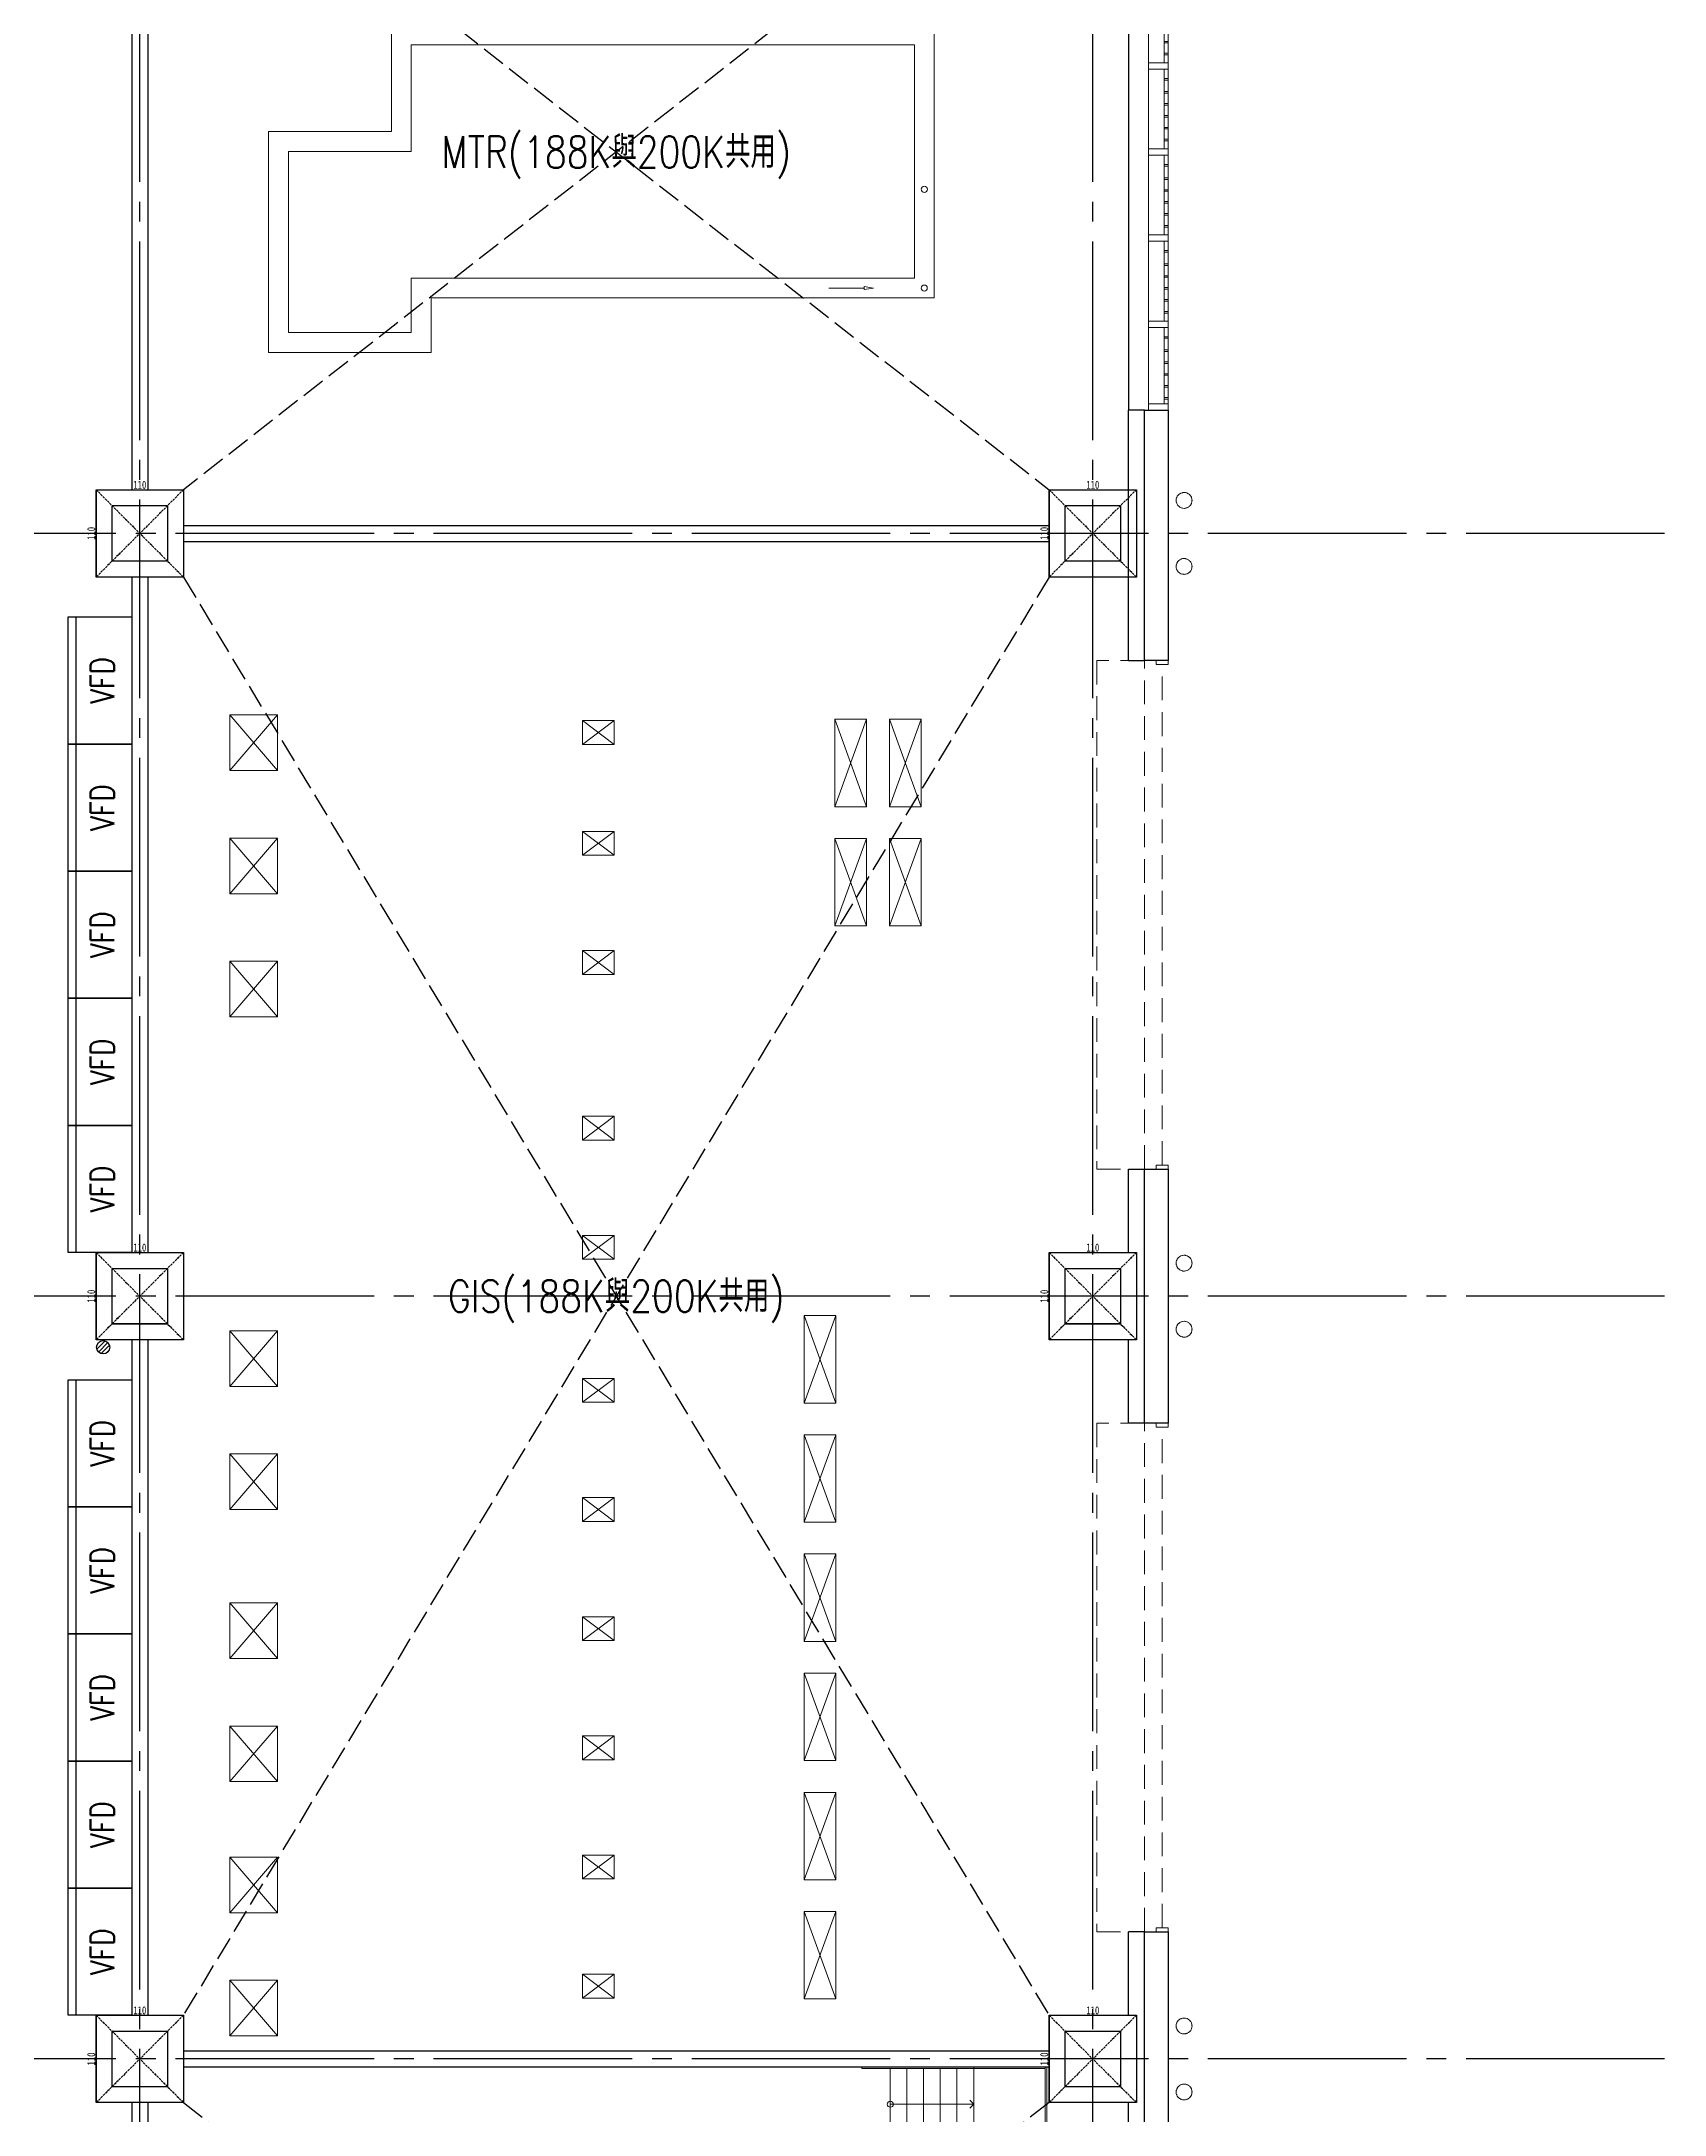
# Model space of a CAD drawing. Extents: x -18489 to 195597, y -1599 to 112111.
# Drawn here: x -14162 to -12118, y 3673 to 6282 of the extents above; entities that cross this region are included whole.
import ezdxf
from ezdxf.enums import TextEntityAlignment as Align

# ---------------------------------------------------------------- set-up
doc = ezdxf.new("R2010")
doc.units = 0
doc.header["$LTSCALE"] = 100
for name, pattern in [('X-CUB3-L10$0$COL-CEN-LIN', [3.25, 2.5, -0.25, 0.25, -0.25]), ('X-CUB3-L10$0$HIDDEN', [0.4, 0.3, -0.1]), ('X-CUB3-L10$0$JJP_虛線(退縮線、投影線、地下室範圍、非屬本工程、圖面分區)', [0.45, 0.3, -0.15])]:
    doc.linetypes.add(name, pattern=pattern)
for name, color, linetype in [('188K-SM-03-F10-MECH-EQ-Y2257103$0$0 Xref', 8, 'Continuous'), ('188K-SM-03-F10-MECH-EQ-Y2257103$0$Micron CUP L10 HVAC EQU$0$E-LAY-EQPM-200x90', 150, 'Continuous'), ('188K-SM-03-F10-MECH-EQ-Y2257103$0$P-EQ', 3, 'Continuous'), ('X-CUB3-L10$0$1_地上一層平面圖_1_A-2D-DRAW', 8, 'Continuous'), ('X-CUB3-L10$0$1_地上一層平面圖_1_A-STRS.Newcub', 8, 'Continuous'), ('X-CUB3-L10$0$1_地上一層平面圖_1_A-WALL-EX.Newcub', 8, 'Continuous'), ('X-CUB3-L10$0$1_地上一層平面圖_1_A-WALL.IN', 8, 'Continuous'), ('X-CUB3-L10$0$1_地上一層平面圖_1_CENTER', 8, 'Continuous'), ('X-CUB3-L10$0$A-OBJE-PIPE.Newcub', 8, 'Continuous'), ('X-CUB3-L10$0$A-WALL-EX.Newcub', 8, 'Continuous'), ('X-CUB3-L10$0$CCL', 8, 'X-CUB3-L10$0$COL-CEN-LIN'), ('X-CUB3-L10$0$COL', 8, 'Continuous'), ('X-CUB3-L10$0$COL-S', 8, 'Continuous'), ('X-CUB3-L10$0$Door', 8, 'Continuous'), ('X-CUB3-L10$0$OPEN', 8, 'Continuous'), ('X-CUB3-L10$0$OPEN-UP', 8, 'X-CUB3-L10$0$HIDDEN'), ('X-CUB3-L10$0$WALL-DR', 8, 'Continuous'), ('X-CUB3-L10$0$WALL-G', 8, 'Continuous'), ('X-CUB3-L10$0$WALL-RC', 8, 'Continuous')]:
    doc.layers.add(name, color=color, linetype=linetype)
doc.styles.add('188K-SM-03-F10-MECH-EQ-Y2257103$0$Micron CUP L10 HVAC EQU$0$AA-TXT', font='simplex.shx', dxfattribs={"bigfont": 'china.shx'})
doc.styles.add('X-CUB3-L10$0$CHINA', font='simplex.shx', dxfattribs={"width": 0.75, "bigfont": 'chineset.shx'})
doc.styles.add('X-CUB3-L10$0$DIM', font='', dxfattribs={"width": 0.8})
doc.styles.get('X-CUB3-L10$0$DIM').set_extended_font_data('MingLiU')
doc.dimstyles.new('X-CUB3-L10$0$JJP_005_defpoint', dxfattribs={"dimtxt": 20, "dimasz": 0.5, "dimexe": 0.5, "dimexo": 0.5, "dimgap": 0.5, "dimtad": 1, "dimdsep": 46, "dimtxsty": 'X-CUB3-L10$0$DIM', "dimblk": 'X-CUB3-L10$0$_None', "dimcen": 10, "dimclrd": 256, "dimclre": 256, "dimclrt": 256, "dimadec": 0, "dimazin": 0, "dimtfac": 1, "dimtix": 1, "dimtmove": 2, "dimatfit": 3, "dimldrblk": 'X-CUB3-L10$0$_None', "dimfxl": 0.5, "dimtolj": 1, "dimtzin": 0, "dimarcsym": 0})

# ---------------------------------------------------------------- blocks, each defined once
blk = doc.blocks.new('X-CUB3-L10$0$變形體_3_1')
at = {"layer": 'X-CUB3-L10$0$A-OBJE-PIPE.Newcub', "color": 15, "lineweight": 0, "flags": 128}
blk.add_lwpolyline([(-12733, 3699.5), (-12733, 3699), (-12732.5, 3697.6), (-12732.4, 3697.1), (-12731.7, 3695.8), (-12731.4, 3695.3), (-12730.4, 3694.1), (-12730.1, 3693.8), (-12728.9, 3692.8), (-12728.5, 3692.5), (-12727.2, 3691.8), (-12726.8, 3691.6), (-12725.3, 3691.2), (-12724.9, 3691.1), (-12723.5, 3691), (-12723.1, 3690.9), (-12721.7, 3691.1), (-12721.3, 3691.1), (-12719.8, 3691.5), (-12719.3, 3691.7), (-12718, 3692.4), (-12717.6, 3692.6), (-12716.3, 3693.6), (-12716, 3693.9), (-12715, 3695.1), (-12714.7, 3695.5), (-12714, 3696.9), (-12713.8, 3697.3), (-12713.4, 3698.7), (-12713.3, 3699.1), (-12713.2, 3700.5), (-12713.1, 3700.9), (-12713.3, 3702.4), (-12713.3, 3702.8), (-12713.8, 3704.3), (-12713.9, 3704.7), (-12714.6, 3706.1), (-12714.8, 3706.5), (-12715.8, 3707.7), (-12716.1, 3708.1), (-12717.4, 3709), (-12717.7, 3709.3), (-12719.1, 3710), (-12719.5, 3710.2), (-12720.9, 3710.6), (-12721.3, 3710.8), (-12722.7, 3710.9), (-12723.1, 3710.9), (-12724.6, 3710.8), (-12725, 3710.7), (-12726.5, 3710.3), (-12726.9, 3710.2), (-12728.3, 3709.4), (-12728.7, 3709.2), (-12729.9, 3708.2), (-12730.3, 3707.9), (-12731.3, 3706.7), (-12731.5, 3706.3), (-12732.2, 3705), (-12732.4, 3704.6), (-12732.8, 3703.1), (-12733, 3702.7), (-12733.1, 3701.3), (-12733.1, 3700.9)], close=True, dxfattribs=at)
blk = doc.blocks.new('X-CUB3-L10$0$變形體_4_1')
at = {"layer": 'X-CUB3-L10$0$A-OBJE-PIPE.Newcub', "color": 15, "lineweight": 0, "flags": 128}
blk.add_lwpolyline([(-12733.1, 3783.6), (-12733, 3782.2), (-12732.8, 3781.8), (-12732.4, 3780.4), (-12732.2, 3780), (-12731.5, 3778.6), (-12731.3, 3778.2), (-12730.3, 3777), (-12729.9, 3776.7), (-12728.7, 3775.7), (-12728.3, 3775.5), (-12726.9, 3774.7), (-12726.5, 3774.6), (-12725, 3774.2), (-12724.6, 3774.1), (-12723.1, 3774), (-12722.7, 3774), (-12721.3, 3774.2), (-12720.9, 3774.3), (-12719.5, 3774.7), (-12719.1, 3774.9), (-12717.7, 3775.6), (-12717.4, 3775.9), (-12716.1, 3776.9), (-12715.8, 3777.2), (-12714.8, 3778.4), (-12714.6, 3778.8), (-12713.9, 3780.2), (-12713.8, 3780.6), (-12713.3, 3782.1), (-12713.3, 3782.5), (-12713.1, 3784), (-12713.2, 3784.4), (-12713.3, 3785.8), (-12713.4, 3786.2), (-12713.8, 3787.6), (-12714, 3788), (-12714.7, 3789.4), (-12715, 3789.8), (-12716, 3791), (-12716.3, 3791.3), (-12717.6, 3792.3), (-12718, 3792.5), (-12719.3, 3793.2), (-12719.8, 3793.4), (-12721.3, 3793.8), (-12721.7, 3793.9), (-12723.1, 3794), (-12723.5, 3794), (-12724.9, 3793.8), (-12725.3, 3793.7), (-12726.8, 3793.3), (-12727.2, 3793.1), (-12728.5, 3792.4), (-12728.9, 3792.1), (-12730.1, 3791.1), (-12730.4, 3790.8), (-12731.4, 3789.6), (-12731.7, 3789.2), (-12732.4, 3787.8), (-12732.5, 3787.4), (-12733, 3785.9), (-12733, 3785.4), (-12733.1, 3784)], close=True, dxfattribs=at)
blk = doc.blocks.new('X-CUB3-L10$0$變形體_5_1')
at = {"layer": 'X-CUB3-L10$0$A-OBJE-PIPE.Newcub', "color": 15, "lineweight": 0, "flags": 128}
blk.add_lwpolyline([(-12733, 4659.5), (-12733, 4659), (-12732.5, 4657.6), (-12732.4, 4657.1), (-12731.7, 4655.8), (-12731.4, 4655.3), (-12730.4, 4654.1), (-12730.1, 4653.8), (-12728.9, 4652.8), (-12728.5, 4652.5), (-12727.2, 4651.8), (-12726.8, 4651.6), (-12725.3, 4651.2), (-12724.9, 4651.1), (-12723.5, 4651), (-12723.1, 4650.9), (-12721.7, 4651.1), (-12721.3, 4651.1), (-12719.8, 4651.5), (-12719.3, 4651.7), (-12718, 4652.4), (-12717.6, 4652.6), (-12716.3, 4653.6), (-12716, 4653.9), (-12715, 4655.1), (-12714.7, 4655.5), (-12714, 4656.9), (-12713.8, 4657.3), (-12713.4, 4658.7), (-12713.3, 4659.1), (-12713.2, 4660.5), (-12713.1, 4660.9), (-12713.3, 4662.4), (-12713.3, 4662.8), (-12713.8, 4664.3), (-12713.9, 4664.7), (-12714.6, 4666.1), (-12714.8, 4666.5), (-12715.8, 4667.7), (-12716.1, 4668.1), (-12717.4, 4669), (-12717.7, 4669.3), (-12719.1, 4670), (-12719.5, 4670.2), (-12720.9, 4670.6), (-12721.3, 4670.8), (-12722.7, 4670.9), (-12723.1, 4670.9), (-12724.6, 4670.8), (-12725, 4670.7), (-12726.5, 4670.3), (-12726.9, 4670.2), (-12728.3, 4669.4), (-12728.7, 4669.2), (-12729.9, 4668.2), (-12730.3, 4667.9), (-12731.3, 4666.7), (-12731.5, 4666.3), (-12732.2, 4665), (-12732.4, 4664.6), (-12732.8, 4663.1), (-12733, 4662.7), (-12733.1, 4661.3), (-12733.1, 4660.9)], close=True, dxfattribs=at)
blk = doc.blocks.new('X-CUB3-L10$0$變形體_6_1')
at = {"layer": 'X-CUB3-L10$0$A-OBJE-PIPE.Newcub', "color": 15, "lineweight": 0, "flags": 128}
blk.add_lwpolyline([(-12733.1, 4743.6), (-12733, 4742.2), (-12732.8, 4741.8), (-12732.4, 4740.4), (-12732.2, 4740), (-12731.5, 4738.6), (-12731.3, 4738.2), (-12730.3, 4737), (-12729.9, 4736.7), (-12728.7, 4735.7), (-12728.3, 4735.5), (-12726.9, 4734.7), (-12726.5, 4734.6), (-12725, 4734.2), (-12724.6, 4734.1), (-12723.1, 4734), (-12722.7, 4734), (-12721.3, 4734.2), (-12720.9, 4734.3), (-12719.5, 4734.7), (-12719.1, 4734.9), (-12717.7, 4735.6), (-12717.4, 4735.9), (-12716.1, 4736.9), (-12715.8, 4737.2), (-12714.8, 4738.4), (-12714.6, 4738.8), (-12713.9, 4740.2), (-12713.8, 4740.6), (-12713.3, 4742.1), (-12713.3, 4742.5), (-12713.1, 4744), (-12713.2, 4744.4), (-12713.3, 4745.8), (-12713.4, 4746.2), (-12713.8, 4747.6), (-12714, 4748), (-12714.7, 4749.4), (-12715, 4749.8), (-12716, 4751), (-12716.3, 4751.3), (-12717.6, 4752.3), (-12718, 4752.5), (-12719.3, 4753.2), (-12719.8, 4753.4), (-12721.3, 4753.8), (-12721.7, 4753.9), (-12723.1, 4754), (-12723.5, 4754), (-12724.9, 4753.8), (-12725.3, 4753.7), (-12726.8, 4753.3), (-12727.2, 4753.1), (-12728.5, 4752.4), (-12728.9, 4752.1), (-12730.1, 4751.1), (-12730.4, 4750.8), (-12731.4, 4749.6), (-12731.7, 4749.2), (-12732.4, 4747.8), (-12732.5, 4747.4), (-12733, 4745.9), (-12733, 4745.4), (-12733.1, 4744)], close=True, dxfattribs=at)
blk = doc.blocks.new('X-CUB3-L10$0$變形體_7_1')
at = {"layer": 'X-CUB3-L10$0$A-OBJE-PIPE.Newcub', "color": 15, "lineweight": 0, "flags": 128}
blk.add_lwpolyline([(-12733, 5619.5), (-12733, 5619), (-12732.5, 5617.6), (-12732.4, 5617.1), (-12731.7, 5615.8), (-12731.4, 5615.3), (-12730.4, 5614.1), (-12730.1, 5613.8), (-12728.9, 5612.8), (-12728.5, 5612.5), (-12727.2, 5611.8), (-12726.8, 5611.6), (-12725.3, 5611.2), (-12724.9, 5611.1), (-12723.5, 5611), (-12723.1, 5610.9), (-12721.7, 5611.1), (-12721.3, 5611.1), (-12719.8, 5611.5), (-12719.3, 5611.7), (-12718, 5612.4), (-12717.6, 5612.6), (-12716.3, 5613.6), (-12716, 5613.9), (-12715, 5615.1), (-12714.7, 5615.5), (-12714, 5616.9), (-12713.8, 5617.3), (-12713.4, 5618.7), (-12713.3, 5619.1), (-12713.2, 5620.5), (-12713.1, 5620.9), (-12713.3, 5622.4), (-12713.3, 5622.8), (-12713.8, 5624.3), (-12713.9, 5624.7), (-12714.6, 5626.1), (-12714.8, 5626.5), (-12715.8, 5627.7), (-12716.1, 5628.1), (-12717.4, 5629), (-12717.7, 5629.3), (-12719.1, 5630), (-12719.5, 5630.2), (-12720.9, 5630.6), (-12721.3, 5630.8), (-12722.7, 5630.9), (-12723.1, 5630.9), (-12724.6, 5630.8), (-12725, 5630.7), (-12726.5, 5630.3), (-12726.9, 5630.2), (-12728.3, 5629.4), (-12728.7, 5629.2), (-12729.9, 5628.2), (-12730.3, 5627.9), (-12731.3, 5626.7), (-12731.5, 5626.3), (-12732.2, 5625), (-12732.4, 5624.6), (-12732.8, 5623.1), (-12733, 5622.7), (-12733.1, 5621.3), (-12733.1, 5620.9)], close=True, dxfattribs=at)
blk = doc.blocks.new('X-CUB3-L10$0$變形體_8_1')
at = {"layer": 'X-CUB3-L10$0$A-OBJE-PIPE.Newcub', "color": 15, "lineweight": 0, "flags": 128}
blk.add_lwpolyline([(-12733.1, 5703.6), (-12733, 5702.2), (-12732.8, 5701.8), (-12732.4, 5700.4), (-12732.2, 5700), (-12731.5, 5698.6), (-12731.3, 5698.2), (-12730.3, 5697), (-12729.9, 5696.7), (-12728.7, 5695.7), (-12728.3, 5695.5), (-12726.9, 5694.7), (-12726.5, 5694.6), (-12725, 5694.2), (-12724.6, 5694.1), (-12723.1, 5694), (-12722.7, 5694), (-12721.3, 5694.2), (-12720.9, 5694.3), (-12719.5, 5694.7), (-12719.1, 5694.9), (-12717.7, 5695.6), (-12717.4, 5695.9), (-12716.1, 5696.9), (-12715.8, 5697.2), (-12714.8, 5698.4), (-12714.6, 5698.8), (-12713.9, 5700.2), (-12713.8, 5700.6), (-12713.3, 5702.1), (-12713.3, 5702.5), (-12713.1, 5704), (-12713.2, 5704.4), (-12713.3, 5705.8), (-12713.4, 5706.2), (-12713.8, 5707.6), (-12714, 5708), (-12714.7, 5709.4), (-12715, 5709.8), (-12716, 5711), (-12716.3, 5711.3), (-12717.6, 5712.3), (-12718, 5712.5), (-12719.3, 5713.2), (-12719.8, 5713.4), (-12721.3, 5713.8), (-12721.7, 5713.9), (-12723.1, 5714), (-12723.5, 5714), (-12724.9, 5713.8), (-12725.3, 5713.7), (-12726.8, 5713.3), (-12727.2, 5713.1), (-12728.5, 5712.4), (-12728.9, 5712.1), (-12730.1, 5711.1), (-12730.4, 5710.8), (-12731.4, 5709.6), (-12731.7, 5709.2), (-12732.4, 5707.8), (-12732.5, 5707.4), (-12733, 5705.9), (-12733, 5705.4), (-12733.1, 5704)], close=True, dxfattribs=at)
blk = doc.blocks.new('*D439')
at = {"layer": 'DefPoints', "lineweight": -2, "transparency": 16777216}
blk.add_line((0, 0), (110, 0), dxfattribs=at)
at = {"layer": 'DefPoints', "color": 0, "transparency": 16777216}
for p in [(0, 0), (110, 0), (110, 0)]:
    blk.add_point(p, dxfattribs=at)
at = {"layer": 'DefPoints', "transparency": 16777216, "insert": (55, 6.1), "char_height": 10, "attachment_point": 5, "style": 'X-CUB3-L10$0$DIM'}
blk.add_mtext('\\A1;110', dxfattribs=at)
blk = doc.blocks.new('X-CUB3-L10$0$_None')
blk = doc.blocks.new('*D440')
at = {"layer": 'DefPoints', "lineweight": -2, "transparency": 16777216}
blk.add_line((0, 0), (0, -110), dxfattribs=at)
at = {"layer": 'DefPoints', "color": 0, "transparency": 16777216}
for p in [(0, 0), (0, -110), (0, -110)]:
    blk.add_point(p, dxfattribs=at)
at = {"layer": 'DefPoints', "transparency": 16777216, "insert": (-6.1, -55), "char_height": 10, "attachment_point": 5, "rotation": 90, "style": 'X-CUB3-L10$0$DIM'}
blk.add_mtext('\\A1;110', dxfattribs=at)
blk = doc.blocks.new('X-CUB3-L10$0$帷幕牆_2_1')
at = {"layer": 'X-CUB3-L10$0$1_地上一層平面圖_1_A-WALL-EX.Newcub', "color": 4, "lineweight": 0, "ltscale": 10}
blk.add_line((-12741.1, 1655), (-12653.8, 1655), dxfattribs=at)
at = {"layer": 'X-CUB3-L10$0$1_地上一層平面圖_1_A-WALL-EX.Newcub', "color": 4, "lineweight": 0, "ltscale": 10, "flags": 128}
for points in [[(-12746.6, 1659.5), (-12746.6, 1655), (-12741.1, 1655), (-12741.1, 1659.5)], [(-12741.1, 1563.1), (-12741.1, 1567.6), (-12746.6, 1567.6), (-12746.6, 1563.1)]]:
    blk.add_lwpolyline(points, close=True, dxfattribs=at)
for points in [[(-12746.1, 1655), (-12746.1, 1567.6)], [(-12741.1, 1655.5), (-12741.1, 1567.1)]]:
    blk.add_lwpolyline(points, dxfattribs=at)
at = {"layer": 'X-CUB3-L10$0$1_地上一層平面圖_1_A-WALL-EX.Newcub', "color": 8, "lineweight": 0, "ltscale": 10}
blk.add_arc((-12741.1, 1655), 87.3, 270, 0, dxfattribs=at)
at = {"layer": 'X-CUB3-L10$0$A-WALL-EX.Newcub', "color": 1, "lineweight": 0, "flags": 128}
for points in [[(-12743.1, 1659.5), (-12743.1, 1667.5), (-12768.1, 1667.5), (-12768.1, 1659.5)], [(-12743.1, 1555.1), (-12743.1, 1563.1), (-12768.1, 1563.1), (-12768.1, 1555.1)], [(-12743.1, 1541.5), (-12743.1, 1543.5), (-12748.1, 1543.5), (-12748.1, 1541.5)], [(-12743.1, 1524.8), (-12743.1, 1526.8), (-12748.1, 1526.8), (-12748.1, 1524.8)], [(-12743.1, 1509.8), (-12743.1, 1511.8), (-12748.1, 1511.8), (-12748.1, 1509.8)], [(-12743.1, 1494.8), (-12743.1, 1496.8), (-12748.1, 1496.8), (-12748.1, 1494.8)], [(-12743.1, 1479.8), (-12743.1, 1481.8), (-12748.1, 1481.8), (-12748.1, 1479.8)], [(-12743.1, 1464.8), (-12743.1, 1466.8), (-12748.1, 1466.8), (-12748.1, 1464.8)], [(-12743.1, 1446.8), (-12743.1, 1454.8), (-12768.1, 1454.8), (-12768.1, 1446.8)], [(-12743.1, 1433.1), (-12743.1, 1435.1), (-12748.1, 1435.1), (-12748.1, 1433.1)], [(-12743.1, 1416.5), (-12743.1, 1418.5), (-12748.1, 1418.5), (-12748.1, 1416.5)], [(-12743.1, 1401.5), (-12743.1, 1403.5), (-12748.1, 1403.5), (-12748.1, 1401.5)], [(-12743.1, 1386.5), (-12743.1, 1388.5), (-12748.1, 1388.5), (-12748.1, 1386.5)], [(-12743.1, 1371.5), (-12743.1, 1373.5), (-12748.1, 1373.5), (-12748.1, 1371.5)], [(-12743.1, 1356.5), (-12743.1, 1358.5), (-12748.1, 1358.5), (-12748.1, 1356.5)], [(-12743.1, 1338.5), (-12743.1, 1346.5), (-12768.1, 1346.5), (-12768.1, 1338.5)], [(-12743.1, 1324.8), (-12743.1, 1326.8), (-12748.1, 1326.8), (-12748.1, 1324.8)], [(-12743.1, 1308.1), (-12743.1, 1310.1), (-12748.1, 1310.1), (-12748.1, 1308.1)], [(-12743.1, 1293.1), (-12743.1, 1295.1), (-12748.1, 1295.1), (-12748.1, 1293.1)], [(-12743.1, 1278.1), (-12743.1, 1280.1), (-12748.1, 1280.1), (-12748.1, 1278.1)], [(-12743.1, 1263.1), (-12743.1, 1265.1), (-12748.1, 1265.1), (-12748.1, 1263.1)], [(-12743.1, 1230.1), (-12743.1, 1238.1), (-12768.1, 1238.1), (-12768.1, 1230.1)], [(-12743.1, 1248.1), (-12743.1, 1250.1), (-12748.1, 1250.1), (-12748.1, 1248.1)], [(-12743.1, 1216.5), (-12743.1, 1218.5), (-12748.1, 1218.5), (-12748.1, 1216.5)], [(-12743.1, 1199.8), (-12743.1, 1201.8), (-12748.1, 1201.8), (-12748.1, 1199.8)], [(-12743.1, 1184.8), (-12743.1, 1186.8), (-12748.1, 1186.8), (-12748.1, 1184.8)], [(-12743.1, 1169.8), (-12743.1, 1171.8), (-12748.1, 1171.8), (-12748.1, 1169.8)], [(-12743.1, 1154.8), (-12743.1, 1156.8), (-12748.1, 1156.8), (-12748.1, 1154.8)], [(-12743.1, 1121.8), (-12743.1, 1129.8), (-12768.1, 1129.8), (-12768.1, 1121.8)], [(-12743.1, 1139.8), (-12743.1, 1141.8), (-12748.1, 1141.8), (-12748.1, 1139.8)], [(-12743.1, 1108.1), (-12743.1, 1110.1), (-12748.1, 1110.1), (-12748.1, 1108.1)], [(-12743.1, 1091.5), (-12743.1, 1093.5), (-12748.1, 1093.5), (-12748.1, 1091.5)], [(-12743.1, 1076.5), (-12743.1, 1078.5), (-12748.1, 1078.5), (-12748.1, 1076.5)], [(-12743.1, 1061.5), (-12743.1, 1063.5), (-12748.1, 1063.5), (-12748.1, 1061.5)], [(-12743.1, 1046.5), (-12743.1, 1048.5), (-12748.1, 1048.5), (-12748.1, 1046.5)], [(-12743.1, 1017.5), (-12743.1, 1025.5), (-12768.1, 1025.5), (-12768.1, 1017.5)], [(-12743.1, 1031.5), (-12743.1, 1033.5), (-12748.1, 1033.5), (-12748.1, 1031.5)]]:
    blk.add_lwpolyline(points, close=True, dxfattribs=at)
at = {"layer": 'X-CUB3-L10$0$A-WALL-EX.Newcub', "color": 4, "lineweight": 0, "flags": 128}
for points in [[(-12768.1, 1563.1), (-12768.1, 1574.1), (-12768.1, 1589.1), (-12768.1, 1604.1), (-12768.1, 1619.1), (-12768.1, 1634.1), (-12768.1, 1650.8), (-12768.1, 1659.5)], [(-12768.1, 1454.8), (-12768.1, 1465.8), (-12768.1, 1480.8), (-12768.1, 1495.8), (-12768.1, 1510.8), (-12768.1, 1525.8), (-12768.1, 1542.5), (-12768.1, 1555.1)], [(-12748.1, 1543.5), (-12748.1, 1555.1)], [(-12748.1, 1526.8), (-12748.1, 1541.5)], [(-12743.1, 1563.1), (-12743.1, 1564.1)], [(-12743.1, 1543.5), (-12743.1, 1555.1)], [(-12743.1, 1526.8), (-12743.1, 1541.5)], [(-12748.1, 1511.8), (-12748.1, 1524.8)], [(-12743.1, 1511.8), (-12743.1, 1524.8)], [(-12748.1, 1496.8), (-12748.1, 1509.8)], [(-12748.1, 1481.8), (-12748.1, 1494.8)], [(-12743.1, 1496.8), (-12743.1, 1509.8)], [(-12743.1, 1481.8), (-12743.1, 1494.8)], [(-12748.1, 1466.8), (-12748.1, 1479.8)], [(-12748.1, 1454.8), (-12748.1, 1464.8)], [(-12743.1, 1466.8), (-12743.1, 1479.8)], [(-12743.1, 1454.8), (-12743.1, 1464.8)], [(-12768.1, 1346.5), (-12768.1, 1357.5), (-12768.1, 1372.5), (-12768.1, 1387.5), (-12768.1, 1402.5), (-12768.1, 1417.5), (-12768.1, 1434.1), (-12768.1, 1446.8)], [(-12748.1, 1435.1), (-12748.1, 1446.8)], [(-12743.1, 1435.1), (-12743.1, 1446.8)], [(-12748.1, 1418.5), (-12748.1, 1433.1)], [(-12748.1, 1403.5), (-12748.1, 1416.5)], [(-12743.1, 1418.5), (-12743.1, 1433.1)], [(-12743.1, 1403.5), (-12743.1, 1416.5)], [(-12748.1, 1388.5), (-12748.1, 1401.5)], [(-12748.1, 1373.5), (-12748.1, 1386.5)], [(-12743.1, 1388.5), (-12743.1, 1401.5)], [(-12743.1, 1373.5), (-12743.1, 1386.5)], [(-12748.1, 1358.5), (-12748.1, 1371.5)], [(-12743.1, 1358.5), (-12743.1, 1371.5)], [(-12768.1, 1238.1), (-12768.1, 1249.1), (-12768.1, 1264.1), (-12768.1, 1279.1), (-12768.1, 1294.1), (-12768.1, 1309.1), (-12768.1, 1325.8), (-12768.1, 1338.5)], [(-12748.1, 1346.5), (-12748.1, 1356.5)], [(-12748.1, 1326.8), (-12748.1, 1338.5)], [(-12743.1, 1346.5), (-12743.1, 1356.5)], [(-12743.1, 1326.8), (-12743.1, 1338.5)], [(-12748.1, 1310.1), (-12748.1, 1324.8)], [(-12748.1, 1295.1), (-12748.1, 1308.1)], [(-12743.1, 1310.1), (-12743.1, 1324.8)], [(-12743.1, 1295.1), (-12743.1, 1308.1)], [(-12748.1, 1280.1), (-12748.1, 1293.1)], [(-12743.1, 1280.1), (-12743.1, 1293.1)], [(-12748.1, 1265.1), (-12748.1, 1278.1)], [(-12748.1, 1250.1), (-12748.1, 1263.1)], [(-12743.1, 1265.1), (-12743.1, 1278.1)], [(-12743.1, 1250.1), (-12743.1, 1263.1)], [(-12768.1, 1129.8), (-12768.1, 1140.8), (-12768.1, 1155.8), (-12768.1, 1170.8), (-12768.1, 1185.8), (-12768.1, 1200.8), (-12768.1, 1217.5), (-12768.1, 1230.1)], [(-12748.1, 1238.1), (-12748.1, 1248.1)], [(-12748.1, 1218.5), (-12748.1, 1230.1)], [(-12743.1, 1238.1), (-12743.1, 1248.1)], [(-12743.1, 1218.5), (-12743.1, 1230.1)], [(-12748.1, 1201.8), (-12748.1, 1216.5)], [(-12743.1, 1201.8), (-12743.1, 1216.5)], [(-12748.1, 1186.8), (-12748.1, 1199.8)], [(-12748.1, 1171.8), (-12748.1, 1184.8)], [(-12743.1, 1186.8), (-12743.1, 1199.8)], [(-12743.1, 1171.8), (-12743.1, 1184.8)], [(-12748.1, 1156.8), (-12748.1, 1169.8)], [(-12748.1, 1141.8), (-12748.1, 1154.8)], [(-12743.1, 1156.8), (-12743.1, 1169.8)], [(-12743.1, 1141.8), (-12743.1, 1154.8)], [(-12748.1, 1129.8), (-12748.1, 1139.8)], [(-12743.1, 1129.8), (-12743.1, 1139.8)], [(-12768.1, 1025.5), (-12768.1, 1032.5), (-12768.1, 1047.5), (-12768.1, 1062.5), (-12768.1, 1077.5), (-12768.1, 1092.5), (-12768.1, 1109.1), (-12768.1, 1121.8)], [(-12748.1, 1110.1), (-12748.1, 1121.8)], [(-12748.1, 1093.5), (-12748.1, 1108.1)], [(-12743.1, 1110.1), (-12743.1, 1121.8)], [(-12743.1, 1093.5), (-12743.1, 1108.1)], [(-12748.1, 1078.5), (-12748.1, 1091.5)], [(-12748.1, 1063.5), (-12748.1, 1076.5)], [(-12743.1, 1078.5), (-12743.1, 1091.5)], [(-12743.1, 1063.5), (-12743.1, 1076.5)], [(-12748.1, 1048.5), (-12748.1, 1061.5)], [(-12748.1, 1033.5), (-12748.1, 1046.5)], [(-12743.1, 1048.5), (-12743.1, 1061.5)], [(-12743.1, 1033.5), (-12743.1, 1046.5)], [(-12748.1, 1025.5), (-12748.1, 1031.5)], [(-12743.1, 1025.5), (-12743.1, 1031.5)]]:
    blk.add_lwpolyline(points, dxfattribs=at)
blk = doc.blocks.new('X-CUB3-L10$0$A$C1d0d7561')
at = {"layer": 'X-CUB3-L10$0$1_地上一層平面圖_1_A-STRS.Newcub', "color": 12, "lineweight": 0, "ltscale": 10}
for p, q in [((-220, 25), (-256, 25)), ((-256, 25), (-256, 23)), ((-256, 23), (-220, 23)), ((-115, 25), (-220, 25)), ((-220, 23), (-115, 23)), ((-220, 23), (-220, -67)), ((-199, 23), (-220, 23)), ((-199, -67), (-199, 23)), ((-199, 23), (-199, -67)), ((-178, 23), (-199, 23)), ((-178, -67), (-178, 23)), ((-178, 23), (-178, -67)), ((-157, 23), (-178, 23)), ((-157, -67), (-157, 23)), ((-157, 23), (-157, -67)), ((-136, 23), (-157, 23)), ((-136, -67), (-136, 23)), ((-136, 23), (-136, -67)), ((-115, 23), (-136, 23)), ((-115, 23), (-115, 25)), ((-115, -67), (-115, 23)), ((-220, -67), (-256, -67)), ((-256, -67), (-256, -69)), ((-256, -69), (-220, -69)), ((-115, -67), (-220, -67)), ((-220, -67), (-199, -67)), ((-220, -69), (-115, -69)), ((-199, -67), (-178, -67)), ((-178, -67), (-157, -67)), ((-157, -67), (-136, -67)), ((-136, -67), (-115, -67)), ((-115, -69), (-115, -67)), ((80, -128), (-25, -128)), ((-25, -128), (-25, -130)), ((-25, -130), (80, -130)), ((-4, -130), (-25, -130)), ((-25, -130), (-25, -220)), ((17, -130), (-4, -130)), ((-4, -130), (-4, -220)), ((-4, -220), (-4, -130)), ((38, -130), (17, -130)), ((17, -130), (17, -220)), ((17, -220), (17, -130)), ((59, -130), (38, -130)), ((38, -130), (38, -220)), ((38, -220), (38, -130)), ((80, -130), (59, -130)), ((59, -130), (59, -220)), ((59, -220), (59, -130)), ((116, -128), (80, -128)), ((80, -130), (116, -130)), ((80, -220), (80, -130)), ((116, -130), (116, -128)), ((80, -220), (-25, -220)), ((-25, -220), (-25, -222)), ((-25, -220), (-4, -220)), ((-25, -222), (80, -222)), ((-4, -220), (17, -220)), ((17, -220), (38, -220)), ((38, -220), (59, -220)), ((59, -220), (80, -220)), ((116, -220), (80, -220)), ((80, -222), (116, -222)), ((116, -222), (116, -220))]:
    blk.add_line(p, q, dxfattribs=at)
at = {"layer": 'X-CUB3-L10$0$1_地上一層平面圖_1_A-STRS.Newcub', "color": 8, "lineweight": 0, "ltscale": 10}
for p, q in [((-220, -22), (-199, -22)), ((-199, -22), (-136, -22)), ((-136, -22), (-115, -22)), ((-115, -22), (-120, -17)), ((-120, -27), (-115, -22)), ((-20, -170), (-25, -175)), ((-4, -175), (-25, -175)), ((-25, -175), (-20, -180)), ((59, -175), (-4, -175)), ((80, -175), (59, -175))]:
    blk.add_line(p, q, dxfattribs=at)
at = {"layer": 'X-CUB3-L10$0$1_地上一層平面圖_1_A-STRS.Newcub', "color": 12, "lineweight": 0, "ltscale": 10, "flags": 128}
for points in [[(-115, 25), (-115, 23)], [(-115, 23), (-115, -220)], [(-25, 23), (-115, 23)], [(-115, 23), (-25, 23)], [(-25, 25), (-25, -128)], [(-25, -220), (-25, 23)], [(-23, -128), (-23, 25)], [(-117, -69), (-117, -222)], [(-115, -69), (-117, -69)], [(-115, -222), (-115, -69)], [(-25, -128), (-23, -128)], [(-115, -220), (-25, -220)], [(-25, -220), (-115, -220)], [(-115, -222), (-25, -222)], [(-25, -222), (-25, -220)]]:
    blk.add_lwpolyline(points, dxfattribs=at)
at = {"layer": 'X-CUB3-L10$0$1_地上一層平面圖_1_A-STRS.Newcub', "color": 8, "lineweight": 0, "ltscale": 10, "flags": 128}
for points in [[(-220, -25.8, 1), (-220, -18.2, 1)], [(80, -171.2, 1), (80, -178.7, 1)]]:
    blk.add_lwpolyline(points, format="xyb", close=True, dxfattribs=at)
at = {"layer": 'X-CUB3-L10$0$1_地上一層平面圖_1_A-WALL-EX.Newcub', "color": 12, "linetype": 'X-CUB3-L10$0$JJP_虛線(退縮線、投影線、地下室範圍、非屬本工程、圖面分區)', "lineweight": 0, "ltscale": 10, "flags": 128}
blk.add_lwpolyline([(-1110, 25), (-20, 25)], dxfattribs=at)
at = {"layer": 'X-CUB3-L10$0$1_地上一層平面圖_1_A-WALL-EX.Newcub', "color": 8, "lineweight": 0, "ltscale": 10, "flags": 128}
blk.add_lwpolyline([(-25, -224.3), (-25, 25)], dxfattribs=at)
blk = doc.blocks.new('188K-SM-03-F10-MECH-EQ-Y2257103$0$FD-0')
at = {"color": 1}
for p, q in [((-0.32, -0.1), (0.1, 0.32)), ((-0.24, -0.24), (0.24, 0.24)), ((-0.1, -0.32), (0.32, 0.1))]:
    blk.add_line(p, q, dxfattribs=at)
blk.add_circle((0, 0), 0.333)
blk = doc.blocks.new('188K-SM-03-F10-MECH-EQ-Y2257103$0$Micron CUP L10 HVAC EQU')
at = {"layer": '188K-SM-03-F10-MECH-EQ-Y2257103$0$Micron CUP L10 HVAC EQU$0$E-LAY-EQPM-200x90'}
for p, q in [((-185917, 46882), (-185917, 48482)), ((-185917, 45282), (-185917, 46882)), ((-185917, 43682), (-185917, 45282)), ((-185917, 42082), (-185917, 43682)), ((-185917, 40482), (-185917, 42082)), ((-185917, 37282), (-185917, 38882)), ((-185917, 35682), (-185917, 37282)), ((-185917, 34082), (-185917, 35682)), ((-185917, 32482), (-185917, 34082)), ((-185917, 30882), (-185917, 32482))]:
    blk.add_line(p, q, dxfattribs=at)
for points in [[(-185217, 46882), (-186017, 46882), (-186017, 48482), (-185217, 48482)], [(-185217, 45282), (-186017, 45282), (-186017, 46882), (-185217, 46882)], [(-185217, 43682), (-186017, 43682), (-186017, 45282), (-185217, 45282)], [(-185217, 42082), (-186017, 42082), (-186017, 43682), (-185217, 43682)], [(-185217, 40482), (-186017, 40482), (-186017, 42082), (-185217, 42082)], [(-185217, 37282), (-186017, 37282), (-186017, 38882), (-185217, 38882)], [(-185217, 35682), (-186017, 35682), (-186017, 37282), (-185217, 37282)], [(-185217, 34082), (-186017, 34082), (-186017, 35682), (-185217, 35682)], [(-185217, 32482), (-186017, 32482), (-186017, 34082), (-185217, 34082)], [(-185217, 30882), (-186017, 30882), (-186017, 32482), (-185217, 32482)]]:
    blk.add_lwpolyline(points, close=True, dxfattribs=at)
at = {"layer": '188K-SM-03-F10-MECH-EQ-Y2257103$0$Micron CUP L10 HVAC EQU$0$E-LAY-EQPM-200x90', "style": '188K-SM-03-F10-MECH-EQ-Y2257103$0$Micron CUP L10 HVAC EQU$0$AA-TXT', "width": 0.8}
for p in [(-185587, 47682), (-185587, 46082), (-185587, 44482), (-185587, 42882), (-185587, 41282), (-185587, 38082), (-185587, 36482), (-185587, 34882), (-185587, 33282), (-185587, 31682)]:
    blk.add_text('VFD', height=300, rotation=90, dxfattribs=at).set_placement(p, align=Align.MIDDLE_CENTER)
blk = doc.blocks.new('188K-SM-03-F10-MECH-EQ-Y2257103')
at = {"layer": '188K-SM-03-F10-MECH-EQ-Y2257103$0$P-EQ', "xscale": 25, "yscale": 25, "zscale": 25}
blk.add_blockref('188K-SM-03-F10-MECH-EQ-Y2257103$0$FD-0', (-14084.3, 4638.2), dxfattribs=at)
at = {"layer": '188K-SM-03-F10-MECH-EQ-Y2257103$0$0 Xref', "xscale": 0.1, "yscale": 0.1, "zscale": 0.1}
blk.add_blockref('188K-SM-03-F10-MECH-EQ-Y2257103$0$Micron CUP L10 HVAC EQU', (4473.5, 709.2), dxfattribs=at)
blk = doc.blocks.new('*U438')
at = {"layer": 'DefPoints', "linetype": 'X-CUB3-L10$0$HIDDEN', "ltscale": 0.1}
for p, q in [((110, 0), (0, -110)), ((0, 0), (110, -110))]:
    blk.add_line(p, q, dxfattribs=at)
at = {"layer": 'X-CUB3-L10$0$COL', "ltscale": 0.1}
blk.add_lwpolyline([(0, 0), (110, 0), (110, -110), (0, -110)], close=True, dxfattribs=at)
at = {"layer": 'DefPoints'}
dim = blk.add_linear_dim(base=(0, -110), p1=(0, 0), p2=(0, -110), angle=90, dimstyle='X-CUB3-L10$0$JJP_005_defpoint', override={"dimtxt": 10}, dxfattribs=at)
dim.commit()
dim.dimension.update_dxf_attribs({"geometry": '*D440', "text_midpoint": (-6.067, -55)})
dim = blk.add_linear_dim(base=(110, 0), p1=(0, 0), p2=(110, 0), dimstyle='X-CUB3-L10$0$JJP_005_defpoint', override={"dimtxt": 10}, dxfattribs=at)
dim.commit()
dim.dimension.update_dxf_attribs({"geometry": '*D439', "text_midpoint": (55, 6.067)})
blk = doc.blocks.new('X-CUB3-L10$0$CUB3-10')
at = {"layer": 'X-CUB3-L10$0$CCL'}
for p, q in [((-1200, 0), (-1200, 9982.459)), ((0, 0), (0, 9982.459)), ((720, 6382.459), (-5160, 6382.459)), ((720, 5422.459), (-5160, 5422.459)), ((720, 4462.459), (-5160, 4462.459))]:
    blk.add_line(p, q, dxfattribs=at)
at = {"layer": 'X-CUB3-L10$0$COL-S'}
for points in [[(-1235, 6417.459), (-1165, 6417.459), (-1165, 6347.459), (-1235, 6347.459)], [(-35, 6417.459), (35, 6417.459), (35, 6347.459), (-35, 6347.459)], [(-1235, 5457.459), (-1165, 5457.459), (-1165, 5387.459), (-1235, 5387.459)], [(-35, 5457.459), (35, 5457.459), (35, 5387.459), (-35, 5387.459)], [(-1235, 4497.459), (-1165, 4497.459), (-1165, 4427.459), (-1235, 4427.459)], [(-35, 4497.459), (35, 4497.459), (35, 4427.459), (-35, 4427.459)]]:
    blk.add_lwpolyline(points, close=True, dxfattribs=at)
at = {"layer": 'X-CUB3-L10$0$COL'}
for p in [(-1255, 6437.459), (-55, 6437.459), (-1255, 5477.459), (-55, 5477.459), (-1255, 4517.459), (-55, 4517.459)]:
    blk.add_blockref('*U438', p, dxfattribs=at)
blk = doc.blocks.new('X-CUB3-L10')
at = {"layer": 'X-CUB3-L10$0$1_地上一層平面圖_1_A-2D-DRAW', "color": 4, "lineweight": 0, "ltscale": 10}
for p, q in [((-13126.1, 5971.3), (-13170.3, 5971.3)), ((-13126.1, 5969.3), (-13126.1, 5973.3)), ((-13126.1, 5973.3), (-13114.1, 5971.3)), ((-13114.1, 5971.3), (-13126.1, 5969.3))]:
    blk.add_line(p, q, dxfattribs=at)
at = {"layer": 'X-CUB3-L10$0$1_地上一層平面圖_1_A-2D-DRAW', "color": 12, "lineweight": 0, "ltscale": 10}
for p, q in [((-13126.1, 5973.3), (-13114.1, 5971.3)), ((-13126.1, 5969.3), (-13126.1, 5973.3)), ((-13114.1, 5971.3), (-13126.1, 5969.3))]:
    blk.add_line(p, q, dxfattribs=at)
for centre, radius in [((-13050.3, 6095.6), 4), ((-13050.3, 5971.3), 3.81)]:
    blk.add_circle(centre, radius, dxfattribs=at)
at = {"layer": 'X-CUB3-L10$0$1_地上一層平面圖_1_A-WALL.IN', "color": 2, "lineweight": 0, "ltscale": 10, "flags": 128}
blk.add_lwpolyline([(-13721.3, 6302.4), (-13721.3, 6168.2), (-13876, 6168.2), (-13876, 5890.2), (-13671.3, 5890.2), (-13671.3, 5958.8), (-13037.8, 5958.8), (-13037.8, 6302.4)], close=True, dxfattribs=at)
at = {"layer": 'X-CUB3-L10$0$1_地上一層平面圖_1_CENTER', "color": 8, "lineweight": 0, "ltscale": 10, "flags": 128}
blk.add_lwpolyline([(-13062.8, 6277.4), (-13696.3, 6277.4), (-13696.3, 6143.2), (-13851, 6143.2), (-13851, 5915.2), (-13696.3, 5915.2), (-13696.3, 5983.8), (-13062.8, 5983.8)], close=True, dxfattribs=at)
at = {"layer": 'X-CUB3-L10$0$COL-S'}
for points in [[(-14073.1, 5697.5), (-14003.1, 5697.5), (-14003.1, 5627.5), (-14073.1, 5627.5)], [(-12873.1, 5697.5), (-12803.1, 5697.5), (-12803.1, 5627.5), (-12873.1, 5627.5)], [(-14073.1, 4737.5), (-14003.1, 4737.5), (-14003.1, 4667.5), (-14073.1, 4667.5)], [(-12873.1, 4737.5), (-12803.1, 4737.5), (-12803.1, 4667.5), (-12873.1, 4667.5)], [(-14073.1, 3777.5), (-14003.1, 3777.5), (-14003.1, 3707.5), (-14073.1, 3707.5)], [(-12873.1, 3777.5), (-12803.1, 3777.5), (-12803.1, 3707.5), (-12873.1, 3707.5)]]:
    blk.add_lwpolyline(points, close=True, dxfattribs=at)
at = {"layer": 'X-CUB3-L10$0$Door', "color": 4, "linetype": 'X-CUB3-L10$0$JJP_虛線(退縮線、投影線、地下室範圍、非屬本工程、圖面分區)', "lineweight": 0}
for p, q in [((-12773.1, 5502.5), (-12833.1, 5502.5)), ((-12833.1, 5502.5), (-12833.1, 4862.5)), ((-12773.1, 4862.5), (-12773.1, 5502.5)), ((-12758.1, 5502.5), (-12758.1, 5497.5)), ((-12758.1, 5497.5), (-12743.1, 5497.5)), ((-12750.6, 4867.5), (-12750.6, 5497.5)), ((-12743.1, 5497.5), (-12743.1, 5502.5)), ((-12833.1, 4862.5), (-12773.1, 4862.5)), ((-12758.1, 4862.5), (-12758.1, 4867.5)), ((-12758.1, 4867.5), (-12743.1, 4867.5)), ((-12743.1, 4867.5), (-12743.1, 4862.5)), ((-12773.1, 4542.5), (-12833.1, 4542.5)), ((-12833.1, 4542.5), (-12833.1, 3902.5)), ((-12773.1, 3902.5), (-12773.1, 4542.5)), ((-12758.1, 4542.5), (-12758.1, 4537.5)), ((-12743.1, 4537.5), (-12743.1, 4542.5)), ((-12758.1, 4537.5), (-12743.1, 4537.5)), ((-12750.6, 3907.5), (-12750.6, 4537.5)), ((-12833.1, 3902.5), (-12773.1, 3902.5)), ((-12758.1, 3902.5), (-12758.1, 3907.5)), ((-12758.1, 3907.5), (-12743.1, 3907.5)), ((-12743.1, 3907.5), (-12743.1, 3902.5))]:
    blk.add_line(p, q, dxfattribs=at)
at = {"layer": 'X-CUB3-L10$0$OPEN', "lineweight": 0, "ltscale": 10}
for p, q in [((-13924.6, 5364), (-13864.6, 5434)), ((-13924.6, 5434), (-13864.6, 5364)), ((-13163.1, 5428.5), (-13123.1, 5318.5)), ((-13163.1, 5318.5), (-13123.1, 5428.5)), ((-13094.1, 5428.5), (-13054.1, 5318.5)), ((-13094.1, 5318.5), (-13054.1, 5428.5)), ((-13480.6, 5397), (-13440.6, 5427)), ((-13480.6, 5427), (-13440.6, 5397)), ((-13924.6, 5209), (-13864.6, 5279)), ((-13924.6, 5279), (-13864.6, 5209)), ((-13480.6, 5257.5), (-13440.6, 5287.5)), ((-13480.6, 5287.5), (-13440.6, 5257.5)), ((-13163.1, 5278.5), (-13123.1, 5168.5)), ((-13163.1, 5168.5), (-13123.1, 5278.5)), ((-13094.1, 5278.5), (-13054.1, 5168.5)), ((-13094.1, 5168.5), (-13054.1, 5278.5)), ((-13924.6, 5054), (-13864.6, 5124)), ((-13924.6, 5124), (-13864.6, 5054)), ((-13480.6, 5107.5), (-13440.6, 5137.5)), ((-13480.6, 5137.5), (-13440.6, 5107.5)), ((-13480.6, 4899), (-13440.6, 4929)), ((-13480.6, 4929), (-13440.6, 4899)), ((-13480.6, 4749), (-13440.6, 4779)), ((-13480.6, 4779), (-13440.6, 4749)), ((-13201.7, 4678), (-13161.7, 4568)), ((-13201.7, 4568), (-13161.7, 4678)), ((-13924.6, 4589), (-13864.6, 4659)), ((-13924.6, 4659), (-13864.6, 4589)), ((-13480.6, 4569), (-13440.6, 4599)), ((-13480.6, 4599), (-13440.6, 4569)), ((-13201.7, 4528), (-13161.7, 4418)), ((-13201.7, 4418), (-13161.7, 4528)), ((-13924.6, 4434), (-13864.6, 4504)), ((-13924.6, 4504), (-13864.6, 4434)), ((-13480.6, 4419), (-13440.6, 4449)), ((-13480.6, 4449), (-13440.6, 4419)), ((-13201.7, 4378), (-13161.7, 4268)), ((-13201.7, 4268), (-13161.7, 4378)), ((-13924.6, 4246.5), (-13864.6, 4316.5)), ((-13924.6, 4316.5), (-13864.6, 4246.5)), ((-13480.6, 4269), (-13440.6, 4299)), ((-13480.6, 4299), (-13440.6, 4269)), ((-13201.7, 4228), (-13161.7, 4118)), ((-13201.7, 4118), (-13161.7, 4228)), ((-13924.6, 4091.5), (-13864.6, 4161.5)), ((-13924.6, 4161.5), (-13864.6, 4091.5)), ((-13480.6, 4119), (-13440.6, 4149)), ((-13480.6, 4149), (-13440.6, 4119)), ((-13201.7, 4078), (-13161.7, 3968)), ((-13201.7, 3968), (-13161.7, 4078)), ((-13924.6, 3926.5), (-13864.6, 3996.5)), ((-13924.6, 3996.5), (-13864.6, 3926.5)), ((-13480.6, 3969), (-13440.6, 3999)), ((-13480.6, 3999), (-13440.6, 3969)), ((-13201.7, 3928), (-13161.7, 3818)), ((-13201.7, 3818), (-13161.7, 3928)), ((-13924.6, 3771.5), (-13864.6, 3841.5)), ((-13924.6, 3841.5), (-13864.6, 3771.5)), ((-13480.6, 3819), (-13440.6, 3849)), ((-13480.6, 3849), (-13440.6, 3819))]:
    blk.add_line(p, q, dxfattribs=at)
for points in [[(-13924.6, 5364), (-13924.6, 5434), (-13864.6, 5434), (-13864.6, 5364)], [(-13163.1, 5318.5), (-13163.1, 5428.5), (-13123.1, 5428.5), (-13123.1, 5318.5)], [(-13054.1, 5428.5), (-13094.1, 5428.5), (-13094.1, 5318.5), (-13054.1, 5318.5)], [(-13480.6, 5427), (-13440.6, 5427), (-13440.6, 5397), (-13480.6, 5397)], [(-13924.6, 5209), (-13924.6, 5279), (-13864.6, 5279), (-13864.6, 5209)], [(-13480.6, 5287.5), (-13440.6, 5287.5), (-13440.6, 5257.5), (-13480.6, 5257.5)], [(-13123.1, 5168.5), (-13163.1, 5168.5), (-13163.1, 5278.5), (-13123.1, 5278.5)], [(-13094.1, 5168.5), (-13094.1, 5278.5), (-13054.1, 5278.5), (-13054.1, 5168.5)], [(-13924.6, 5054), (-13924.6, 5124), (-13864.6, 5124), (-13864.6, 5054)], [(-13480.6, 5137.5), (-13440.6, 5137.5), (-13440.6, 5107.5), (-13480.6, 5107.5)], [(-13480.6, 4929), (-13440.6, 4929), (-13440.6, 4899), (-13480.6, 4899)], [(-13480.6, 4779), (-13440.6, 4779), (-13440.6, 4749), (-13480.6, 4749)], [(-13161.7, 4568), (-13201.7, 4568), (-13201.7, 4678), (-13161.7, 4678)], [(-13924.6, 4589), (-13924.6, 4659), (-13864.6, 4659), (-13864.6, 4589)], [(-13480.6, 4599), (-13440.6, 4599), (-13440.6, 4569), (-13480.6, 4569)], [(-13161.7, 4418), (-13201.7, 4418), (-13201.7, 4528), (-13161.7, 4528)], [(-13924.6, 4434), (-13924.6, 4504), (-13864.6, 4504), (-13864.6, 4434)], [(-13480.6, 4449), (-13440.6, 4449), (-13440.6, 4419), (-13480.6, 4419)], [(-13161.7, 4268), (-13201.7, 4268), (-13201.7, 4378), (-13161.7, 4378)], [(-13924.6, 4246.5), (-13924.6, 4316.5), (-13864.6, 4316.5), (-13864.6, 4246.5)], [(-13480.6, 4299), (-13440.6, 4299), (-13440.6, 4269), (-13480.6, 4269)], [(-13161.7, 4118), (-13201.7, 4118), (-13201.7, 4228), (-13161.7, 4228)], [(-13924.6, 4091.5), (-13924.6, 4161.5), (-13864.6, 4161.5), (-13864.6, 4091.5)], [(-13480.6, 4149), (-13440.6, 4149), (-13440.6, 4119), (-13480.6, 4119)], [(-13161.7, 3968), (-13201.7, 3968), (-13201.7, 4078), (-13161.7, 4078)], [(-13924.6, 3926.5), (-13924.6, 3996.5), (-13864.6, 3996.5), (-13864.6, 3926.5)], [(-13480.6, 3999), (-13440.6, 3999), (-13440.6, 3969), (-13480.6, 3969)], [(-13161.7, 3818), (-13201.7, 3818), (-13201.7, 3928), (-13161.7, 3928)], [(-13924.6, 3771.5), (-13924.6, 3841.5), (-13864.6, 3841.5), (-13864.6, 3771.5)], [(-13480.6, 3849), (-13440.6, 3849), (-13440.6, 3819), (-13480.6, 3819)]]:
    blk.add_lwpolyline(points, close=True, dxfattribs=at)
at = {"layer": 'X-CUB3-L10$0$OPEN-UP'}
for p, q in [((-13983.1, 6567.5), (-12893.1, 5717.5)), ((-12893.1, 6567.5), (-13983.1, 5717.5)), ((-13983.1, 5607.5), (-12893.1, 3797.5)), ((-12893.1, 5607.5), (-13983.1, 3797.5)), ((-13983.1, 3687.5), (-12893.1, 2837.5)), ((-12893.1, 3687.5), (-13983.1, 2837.5))]:
    blk.add_line(p, q, dxfattribs=at)
at = {"layer": 'X-CUB3-L10$0$WALL-DR', "color": 8}
blk.add_line((-12793.1, 6467.5), (-12793.1, 5817.5), dxfattribs=at)
at = {"layer": 'X-CUB3-L10$0$WALL-DR'}
for p, q in [((-12793.1, 5502.5), (-12793.1, 5817.5)), ((-12773.1, 5817.5), (-12793.1, 5817.5)), ((-12773.1, 5502.5), (-12773.1, 5817.5)), ((-12793.1, 5502.5), (-12773.1, 5502.5)), ((-12793.1, 4757.5), (-12793.1, 4862.5)), ((-12793.1, 4862.5), (-12773.1, 4862.5)), ((-12773.1, 4542.5), (-12773.1, 4862.5)), ((-12793.1, 4542.5), (-12793.1, 4647.5)), ((-12773.1, 4542.5), (-12793.1, 4542.5)), ((-12793.1, 3797.5), (-12793.1, 3902.5)), ((-12773.1, 3902.5), (-12793.1, 3902.5)), ((-12773.1, 3587.5), (-12773.1, 3902.5)), ((-12793.1, 3587.5), (-12793.1, 3687.5))]:
    blk.add_line(p, q, dxfattribs=at)
at = {"layer": 'X-CUB3-L10$0$WALL-G'}
for points in [[(-12743.1, 5817.5), (-12743.1, 5502.5), (-12773.1, 5502.5), (-12773.1, 5817.5), (-12743.1, 5817.5)], [(-12743.1, 3902.5), (-12743.1, 3587.5), (-12773.1, 3587.5), (-12773.1, 3902.5), (-12743.1, 3902.5)]]:
    blk.add_lwpolyline(points, dxfattribs=at)
blk.add_lwpolyline([(-12773.1, 4542.5), (-12773.1, 4862.5), (-12743.1, 4862.5), (-12743.1, 4542.5)], close=True, dxfattribs=at)
at = {"layer": 'X-CUB3-L10$0$WALL-RC'}
for p, q in [((-14048.1, 6567.5), (-14048.1, 5717.5)), ((-14028.1, 6567.5), (-14028.1, 5717.5)), ((-13983.1, 5672.5), (-12893.1, 5672.5)), ((-13983.1, 5652.5), (-12893.1, 5652.5)), ((-14048.1, 5607.5), (-14048.1, 4757.5)), ((-14028.1, 5607.5), (-14028.1, 4757.5)), ((-14048.1, 4647.5), (-14048.1, 3797.5)), ((-14028.1, 4647.5), (-14028.1, 3797.5)), ((-13983.1, 3752.5), (-12893.1, 3752.5)), ((-13983.1, 3732.5), (-12893.1, 3732.5)), ((-14048.1, 3687.5), (-14048.1, 2837.5)), ((-14028.1, 3687.5), (-14028.1, 2837.5))]:
    blk.add_line(p, q, dxfattribs=at)
at = {"layer": 'X-CUB3-L10$0$A-OBJE-PIPE.Newcub', "lineweight": 0}
for name in ['X-CUB3-L10$0$變形體_8_1', 'X-CUB3-L10$0$變形體_7_1', 'X-CUB3-L10$0$變形體_6_1', 'X-CUB3-L10$0$變形體_5_1', 'X-CUB3-L10$0$變形體_4_1', 'X-CUB3-L10$0$變形體_3_1']:
    blk.add_blockref(name, (0, 0), dxfattribs=at)
at = {"layer": 'X-CUB3-L10$0$A-WALL-EX.Newcub', "lineweight": 0}
blk.add_blockref('X-CUB3-L10$0$帷幕牆_2_1', (0, 4800), dxfattribs=at)
at = {"layer": 'X-CUB3-L10$0$CCL'}
blk.add_blockref('X-CUB3-L10$0$CUB3-10', (-12838.1, -720), dxfattribs=at)
at = {"layer": 'X-CUB3-L10$0$COL'}
for p in [(-14093.1, 5717.5), (-12893.1, 5717.5), (-14093.1, 4757.5), (-12893.1, 4757.5), (-14093.1, 3797.5), (-12893.1, 3797.5)]:
    blk.add_blockref('*U438', p, dxfattribs=at)
at = {"layer": 'X-CUB3-L10$0$WALL-DR'}
blk.add_blockref('X-CUB3-L10$0$A$C1d0d7561', (-12873.1, 3707.5), dxfattribs=at)
at = {"layer": 'DefPoints', "style": 'X-CUB3-L10$0$CHINA', "width": 0.8}
for s, p in [('MTR(188K與200K共用)', (-13438.1, 6142.5)), ('GIS(188K與200K共用)', (-13438.1, 4702.5))]:
    blk.add_text(s, height=40, dxfattribs=at).set_placement(p, align=Align.MIDDLE_CENTER)

msp = doc.modelspace()

# ---------------------------------------------------------------- block references
msp.add_blockref('X-CUB3-L10', (0, 0))

# ---------------------------------------------------------------- next in the draw order: block references
msp.add_blockref('188K-SM-03-F10-MECH-EQ-Y2257103', (0, 0))

doc.saveas('drawing.dxf')
